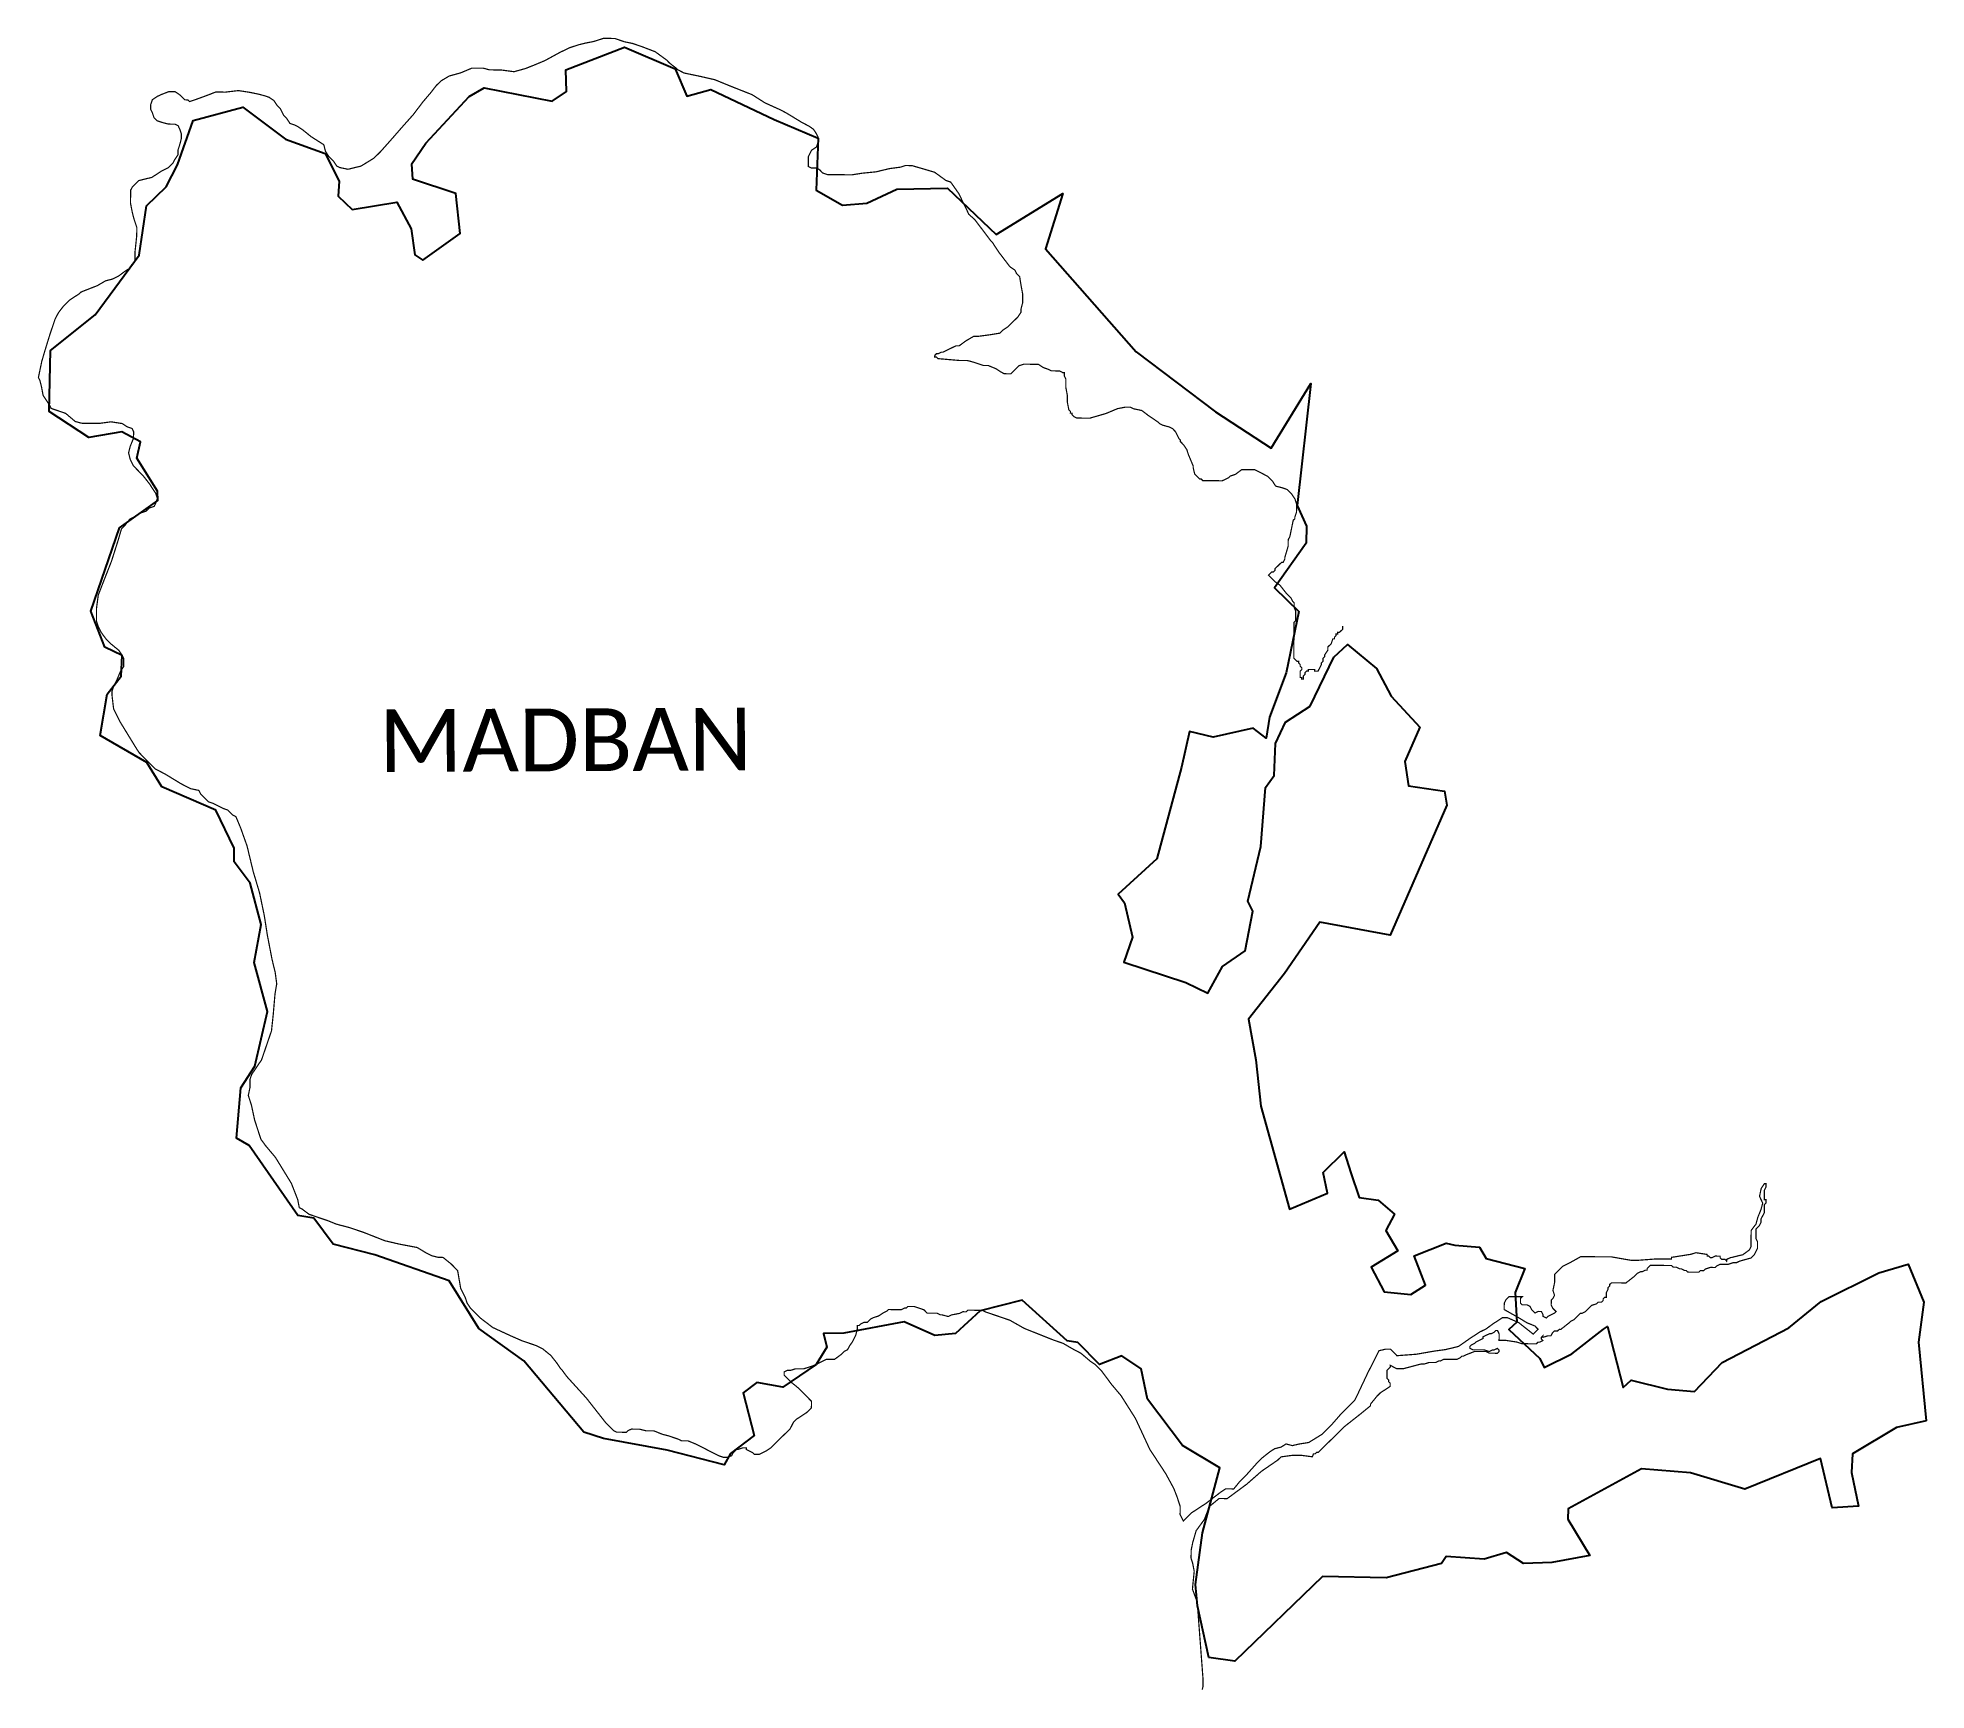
# Model space of a CAD drawing. Header units: metres. Extents: x 263795 to 325169, y 1832886 to 2154063.
# Drawn here: x 320471 to 325169, y 1832886 to 1836997 of the extents above; entities outside this region: 2.
import ezdxf

# ---------------------------------------------------------------- set-up
doc = ezdxf.new("R2010")
doc.units = ezdxf.units.M
for name, color, linetype in [('HIGH TIDE LINE', 6, 'Continuous'), ('LOW TIDE LINE', 5, 'Continuous'), ('village', 3, 'Continuous'), ('VILLAGE NAME', 250, 'Continuous')]:
    doc.layers.add(name, color=color, linetype=linetype)
doc.styles.get("Standard").update_dxf_attribs({"font": 'simplex.shx'})

msp = doc.modelspace()

# ---------------------------------------------------------------- linework, layer by layer
at = {"color": 3, "flags": 128}
msp.add_lwpolyline([(321400.7, 1836682.3), (321403.3, 1836645)], dxfattribs=at)
at = {"layer": 'HIGH TIDE LINE', "lineweight": 0, "const_width": 3}
msp.add_lwpolyline([(263796.4, 2154061), (263796.4, 2154061)], close=True, dxfattribs=at)
at = {"layer": 'LOW TIDE LINE', "const_width": 3}
msp.add_lwpolyline([(318704.3, 1885189.4), (318704.3, 1885189.4)], close=True, dxfattribs=at)
msp.add_lwpolyline([(323717.1, 1835533.3), (323717.1, 1835525.2), (323713, 1835521.2), (323708.9, 1835517.2), (323704.9, 1835517.3), (323704.9, 1835513.2), (323700.8, 1835513.3), (323700.8, 1835509.2), (323696.7, 1835505.2), (323696.7, 1835501.2), (323692.7, 1835501.2), (323688.6, 1835489.2), (323684.5, 1835485.2), (323680.4, 1835481.2), (323680.4, 1835473.1), (323672.2, 1835461.1), (323672.2, 1835457), (323668.1, 1835453), (323668.1, 1835449), (323668.1, 1835445), (323664, 1835441), (323664, 1835437), (323655.8, 1835420.9), (323647.7, 1835421), (323647.7, 1835425), (323643.7, 1835425), (323639.7, 1835425), (323635.6, 1835425.1), (323631.6, 1835425.1), (323631.6, 1835421.1), (323627.6, 1835421.1), (323623.5, 1835417.1), (323623.5, 1835413.1), (323619.4, 1835409.1), (323619.4, 1835405.1), (323619.3, 1835401), (323615.3, 1835401.1), (323615.3, 1835405.1), (323611.3, 1835405.1), (323611.3, 1835409.1), (323611.4, 1835413.2), (323611.4, 1835421.2), (323615.5, 1835425.2), (323615.5, 1835429.3), (323611.5, 1835433.3), (323611.6, 1835437.4), (323607.6, 1835441.4), (323607.6, 1835445.5), (323603.6, 1835445.5), (323595.6, 1835453.6), (323595.6, 1835461.7), (323595.7, 1835469.7), (323595.8, 1835489.9), (323595.9, 1835502), (323596.1, 1835522.2), (323596.1, 1835526.2), (323596.2, 1835530.2), (323596.2, 1835534.2), (323596.2, 1835538.3), (323596.3, 1835542.3), (323600.3, 1835546.3), (323600.4, 1835550.3), (323600.4, 1835554.4), (323600.4, 1835558.4), (323600.5, 1835562.4), (323600.5, 1835566.5), (323600.5, 1835570.5), (323596.5, 1835578.6), (323596.6, 1835590.7), (323592.6, 1835594.7), (323588.7, 1835602.8), (323576.7, 1835615), (323560.7, 1835635.3), (323548.7, 1835643.5), (323544.7, 1835647.5), (323536.7, 1835655.7), (323532.7, 1835659.7), (323536.8, 1835663.7), (323540.8, 1835667.7), (323544.8, 1835667.7), (323548.9, 1835671.7), (323548.9, 1835675.7), (323553, 1835679.7), (323557.1, 1835683.7), (323561.1, 1835687.7), (323565.2, 1835691.7), (323569.2, 1835691.7), (323573.3, 1835699.7), (323573.3, 1835703.8), (323581.6, 1835731.9), (323581.7, 1835735.9), (323581.7, 1835740), (323581.8, 1835748), (323585.9, 1835756.1), (323594.2, 1835796.3), (323598.3, 1835800.3), (323598.3, 1835804.3), (323602.4, 1835816.4), (323602.5, 1835820.4), (323602.5, 1835828.5), (323602.6, 1835836.6), (323598.7, 1835848.7), (323590.7, 1835860.9), (323578.7, 1835873), (323566.6, 1835877.2), (323550.6, 1835881.3), (323542.6, 1835893.5), (323530.6, 1835905.7), (323498.5, 1835922.1), (323478.3, 1835922.2), (323474.3, 1835922.2), (323466.2, 1835922.3), (323450, 1835910.3), (323437.9, 1835906.4), (323433.8, 1835902.4), (323417.6, 1835894.5), (323413.6, 1835894.5), (323405.5, 1835894.6), (323397.5, 1835894.6), (323385.4, 1835894.7), (323377.3, 1835894.8), (323369.3, 1835894.8), (323365.3, 1835898.9), (323361.2, 1835898.9), (323357.2, 1835903), (323353.2, 1835907.1), (323349.2, 1835911.1), (323345.3, 1835927.3), (323345.4, 1835931.3), (323333.5, 1835959.6), (323329.6, 1835971.8), (323321.6, 1835983.9), (323317.6, 1835988), (323313.6, 1835992), (323313.6, 1835996.1), (323309.6, 1836000.1), (323305.7, 1836008.2), (323301.7, 1836016.3), (323293.7, 1836024.5), (323285.7, 1836028.5), (323269.6, 1836032.7), (323261.5, 1836036.8), (323257.5, 1836040.9), (323233.5, 1836057.2), (323217.5, 1836069.4), (323197.3, 1836073.6), (323189.3, 1836077.7), (323177.2, 1836077.8), (323157, 1836073.9), (323128.7, 1836062), (323088.3, 1836050.3), (323072.2, 1836050.4), (323064.1, 1836050.5), (323056.1, 1836050.5), (323048, 1836054.6), (323044, 1836058.7), (323044.1, 1836062.7), (323040, 1836062.7), (323040.1, 1836066.8), (323036.1, 1836070.8), (323032.2, 1836091), (323032.3, 1836107.1), (323028.5, 1836127.3), (323028.6, 1836139.4), (323028.6, 1836147.5), (323024.7, 1836155.6), (323024.7, 1836159.6), (323024.7, 1836163.6), (323020.7, 1836163.7), (323012.7, 1836167.8), (323000.6, 1836167.9), (322996.5, 1836167.9), (322992.5, 1836167.9), (322984.5, 1836172), (322972.4, 1836176.2), (322960.4, 1836184.3), (322948.3, 1836184.4), (322924.1, 1836184.6), (322912, 1836180.7), (322903.9, 1836172.7), (322899.8, 1836168.7), (322891.7, 1836160.7), (322883.6, 1836160.7), (322875.5, 1836160.8), (322867.5, 1836164.9), (322855.5, 1836173), (322835.4, 1836181.3), (322827.3, 1836181.3), (322823.3, 1836181.4), (322799.2, 1836189.6), (322783.1, 1836193.8), (322767, 1836193.9), (322762.9, 1836193.9), (322710.6, 1836198.4), (322706.6, 1836202.4), (322702.5, 1836202.5), (322702.6, 1836206.5), (322706.6, 1836210.5), (322710.7, 1836210.5), (322718.8, 1836214.4), (322722.8, 1836214.4), (322739, 1836222.3), (322755.2, 1836230.3), (322763.2, 1836230.2), (322779.4, 1836242.2), (322799.7, 1836254.1), (322811.8, 1836254), (322840, 1836257.8), (322864.2, 1836261.7), (322872.4, 1836269.7), (322884.5, 1836277.6), (322908.9, 1836301.6), (322917.1, 1836313.7), (322917.1, 1836321.7), (322921.3, 1836337.8), (322921.4, 1836358), (322917.6, 1836378.2), (322913.7, 1836402.4), (322905.7, 1836410.5), (322901.8, 1836418.6), (322889.7, 1836426.8), (322861.8, 1836463.3), (322845.9, 1836487.6), (322841.9, 1836491.6), (322802, 1836544.4), (322787.5, 1836557.2), (322762.2, 1836609.2), (322742.2, 1836637.6), (322730.2, 1836641.7), (322702.1, 1836662.1), (322674, 1836670.4), (322645.8, 1836678.6), (322629.7, 1836678.8), (322617.6, 1836674.8), (322589.3, 1836671), (322557, 1836663.2), (322520.7, 1836659.5), (322496.5, 1836655.6), (322468.3, 1836655.9), (322452.2, 1836656), (322436, 1836656.1), (322424, 1836660.2), (322416, 1836668.4), (322407.9, 1836672.5), (322395.9, 1836672.6), (322387.8, 1836676.6), (322387.9, 1836680.7), (322387.9, 1836688.7), (322388, 1836700.8), (322392.1, 1836708.9), (322396.2, 1836716.9), (322408.4, 1836724.9), (322412.5, 1836736.9), (322412.6, 1836749), (322408.6, 1836757.1), (322400.6, 1836769.3), (322388.6, 1836777.4), (322372.6, 1836785.6), (322352.5, 1836797.9), (322332.4, 1836810.1), (322316.4, 1836818.3), (322280.2, 1836834.7), (322248.1, 1836855.1), (322195.9, 1836875.7), (322175.8, 1836883.9), (322155.7, 1836892.2), (322119.5, 1836900.5), (322099.4, 1836904.7), (322079.3, 1836908.9), (322071.2, 1836913), (322063.2, 1836917.1), (322059.2, 1836921.1), (322043.2, 1836933.4), (322035.2, 1836941.5), (322007.1, 1836961.9), (321975, 1836974.2), (321950.9, 1836982.5), (321930.7, 1836986.6), (321906.6, 1836994.9), (321890.5, 1836995), (321878.4, 1836995.1), (321854.1, 1836987.3), (321834, 1836983.4), (321817.8, 1836979.5), (321793.6, 1836971.6), (321769.3, 1836959.7), (321732.8, 1836939.8), (321704.5, 1836928), (321684.3, 1836920), (321656, 1836912.2), (321623.8, 1836916.5), (321603.7, 1836916.7), (321595.6, 1836916.7), (321579.5, 1836920.9), (321571.5, 1836920.9), (321551.3, 1836921.1), (321523, 1836909.2), (321494.7, 1836901.4), (321474.5, 1836889.4), (321462.3, 1836877.4), (321450.1, 1836861.4), (321429.7, 1836837.4), (321405.3, 1836805.3), (321376.8, 1836773.3), (321352.4, 1836745.3), (321323.9, 1836713.2), (321307.7, 1836697.2), (321275.3, 1836677.3), (321259.1, 1836673.4), (321243, 1836669.5), (321222.8, 1836673.7), (321214.8, 1836677.8), (321206.8, 1836690), (321194.8, 1836702.2), (321186.9, 1836714.3), (321183, 1836730.5), (321150.9, 1836750.9), (321130.9, 1836767.2), (321118.8, 1836775.3), (321110.8, 1836779.4), (321098.7, 1836783.5), (321090.8, 1836795.7), (321082.8, 1836803.8), (321074.8, 1836820), (321066.8, 1836828.1), (321058.9, 1836840.3), (321046.9, 1836848.5), (321034.8, 1836852.6), (321018.7, 1836856.7), (320998.6, 1836860.9), (320970.4, 1836865.2), (320938.1, 1836861.4), (320913.9, 1836861.6), (320893.7, 1836853.7), (320861.4, 1836841.9), (320849.2, 1836837.9), (320845.2, 1836842), (320837.2, 1836842.1), (320833.2, 1836846.1), (320825.2, 1836854.2), (320813.2, 1836862.4), (320797, 1836862.5), (320776.8, 1836854.6), (320768.7, 1836850.7), (320756.6, 1836842.7), (320752.4, 1836830.6), (320752.4, 1836818.5), (320756.3, 1836810.4), (320760.3, 1836798.3), (320768.3, 1836790.2), (320780.3, 1836786.1), (320796.4, 1836781.9), (320804.5, 1836781.8), (320812.5, 1836781.8), (320820.6, 1836777.7), (320824.5, 1836769.6), (320828.5, 1836757.5), (320828.4, 1836745.4), (320824.2, 1836729.3), (320820.1, 1836717.2), (320820, 1836705.1), (320811.8, 1836693.1), (320807.7, 1836685), (320795.5, 1836673), (320779.4, 1836665.1), (320767.2, 1836657.1), (320755, 1836649.2), (320722.7, 1836641.4), (320714.6, 1836633.4), (320706.5, 1836625.4), (320702.4, 1836617.3), (320702.3, 1836605.2), (320702.1, 1836585.1), (320706, 1836564.9), (320709.9, 1836548.7), (320717.8, 1836524.5), (320717.6, 1836504.3), (320713.3, 1836464.1), (320713.1, 1836439.9), (320705, 1836431.9), (320700.9, 1836423.8), (320688.7, 1836415.9), (320672.5, 1836403.9), (320656.3, 1836396), (320640.2, 1836392.1), (320619.9, 1836380.1), (320599.7, 1836372.2), (320579.5, 1836364.3), (320575.4, 1836360.3), (320551.1, 1836344.4), (320534.9, 1836328.4), (320522.6, 1836312.3), (320514.4, 1836296.3), (320502.1, 1836260.1), (320489.7, 1836219.9), (320481.4, 1836191.7), (320477.2, 1836171.6), (320473, 1836151.5), (320477, 1836143.4), (320480.9, 1836127.2), (320484.7, 1836107), (320492.7, 1836094.9), (320500.7, 1836082.7), (320504.6, 1836074.6), (320516.7, 1836070.5), (320540.8, 1836062.2), (320564.8, 1836041.9), (320580.9, 1836037.7), (320597.1, 1836037.6), (320625.3, 1836037.4), (320653.5, 1836041.2), (320681.7, 1836036.9), (320693.7, 1836028.8), (320705.8, 1836024.7), (320709.8, 1836016.6), (320709.7, 1836008.5), (320709.6, 1836000.4), (320701.4, 1835980.3), (320697.3, 1835964.3), (320701.2, 1835948.1), (320709.1, 1835931.9), (320733.1, 1835907.5), (320749.1, 1835887.2), (320757, 1835875.1), (320765, 1835862.9), (320768.9, 1835850.8), (320764.8, 1835838.7), (320760.7, 1835830.7), (320748.6, 1835826.8), (320740.5, 1835818.8), (320728.3, 1835814.8), (320716.2, 1835806.9), (320700, 1835798.9), (320687.8, 1835782.9), (320679.6, 1835774.9), (320671.4, 1835746.7), (320654.8, 1835694.5), (320634.3, 1835642.2), (320621.9, 1835610.1), (320617.6, 1835577.8), (320617.5, 1835561.7), (320617.4, 1835545.6), (320621.3, 1835533.5), (320629.2, 1835517.3), (320641.2, 1835501.1), (320653.2, 1835488.9), (320673.2, 1835472.6), (320681.2, 1835460.4), (320685.2, 1835452.3), (320685.1, 1835444.3), (320685, 1835432.2), (320676.9, 1835420.1), (320668.6, 1835400), (320660.4, 1835384), (320656.3, 1835371.9), (320656.2, 1835359.8), (320660, 1835327.5), (320675.9, 1835295.2), (320695.8, 1835262.8), (320715.7, 1835230.3), (320723.6, 1835218.2), (320743.6, 1835197.9), (320763.6, 1835177.6), (320787.7, 1835165.3), (320827.8, 1835140.8), (320851.9, 1835128.5), (320872, 1835124.3), (320876, 1835116.2), (320880, 1835112.1), (320888, 1835104), (320896, 1835095.9), (320908.1, 1835091.8), (320932.2, 1835079.5), (320944.2, 1835075.3), (320956.2, 1835063.2), (320964.2, 1835059.1), (320976.1, 1835030.7), (320991.9, 1834986.3), (321007.5, 1834921.6), (321023.2, 1834869.1), (321034.9, 1834812.6), (321042.5, 1834764.1), (321046.4, 1834743.9), (321054.2, 1834703.6), (321062, 1834671.3), (321065.8, 1834643), (321061.6, 1834618.8), (321057.1, 1834566.5), (321052.8, 1834526.2), (321040.4, 1834490), (321028, 1834453.8), (321003.5, 1834417.7), (320999.4, 1834405.7), (320999.3, 1834385.5), (320995.1, 1834365.4), (321002.9, 1834341.1), (321010.7, 1834304.8), (321022.5, 1834268.4), (321026.5, 1834256.3), (321038.4, 1834240.1), (321062.4, 1834211.6), (321102.2, 1834146.8), (321118, 1834106.4), (321121.9, 1834086.2), (321129.9, 1834082.1), (321145.9, 1834069.9), (321170, 1834061.6), (321194.2, 1834053.4), (321214.2, 1834045.2), (321246.4, 1834036.8), (321282.6, 1834024.5), (321334.9, 1834003.9), (321371.1, 1833995.5), (321415.3, 1833987.1), (321435.4, 1833974.9), (321451.5, 1833966.7), (321467.6, 1833962.5), (321475.6, 1833962.5), (321479.6, 1833962.4), (321499.7, 1833946.1), (321511.7, 1833934), (321515.7, 1833929.9), (321523.4, 1833885.5), (321535.3, 1833861.2), (321539.2, 1833849.1), (321547.2, 1833836.9), (321559.2, 1833824.7), (321571.2, 1833812.5), (321603.2, 1833788.1), (321647.4, 1833767.6), (321675.5, 1833755.3), (321711.7, 1833742.9), (321727.8, 1833734.7), (321747.8, 1833718.4), (321763.8, 1833698.1), (321771.7, 1833686), (321775.7, 1833681.9), (321787.7, 1833665.7), (321835.7, 1833612.9), (321883.5, 1833552.1), (321903.5, 1833531.7), (321911.6, 1833527.6), (321923.7, 1833527.6), (321935.8, 1833527.5), (321939.8, 1833531.5), (321947.9, 1833535.4), (321960, 1833535.3), (321968.1, 1833535.3), (321984.2, 1833531.1), (321988.2, 1833531.1), (322004.3, 1833530.9), (322024.4, 1833522.7), (322040.5, 1833518.6), (322052.6, 1833514.4), (322064.6, 1833510.3), (322072.6, 1833506.2), (322080.7, 1833506.2), (322088.8, 1833506.1), (322108.9, 1833497.9), (322132.9, 1833485.6), (322165.1, 1833469.2), (322177.1, 1833465.1), (322185.2, 1833465), (322197.3, 1833469), (322201.4, 1833477), (322205.5, 1833481), (322209.5, 1833485), (322213.6, 1833485), (322225.7, 1833488.9), (322233.7, 1833488.8), (322233.7, 1833484.8), (322241.7, 1833480.7), (322249.8, 1833476.6), (322253.8, 1833472.5), (322265.9, 1833472.4), (322274, 1833476.4), (322282.1, 1833480.4), (322294.2, 1833488.4), (322306.4, 1833500.3), (322318.6, 1833512.3), (322330.8, 1833524.3), (322343, 1833536.3), (322351.1, 1833552.4), (322359.3, 1833560.4), (322371.4, 1833568.4), (322383.6, 1833576.3), (322391.7, 1833584.3), (322395.8, 1833588.3), (322395.8, 1833592.4), (322395.9, 1833600.4), (322395.9, 1833604.5), (322391.9, 1833608.5), (322383.9, 1833616.7), (322363.9, 1833637), (322343.9, 1833653.3), (322331.9, 1833665.4), (322327.9, 1833669.5), (322327.9, 1833677.6), (322336, 1833681.5), (322340.1, 1833681.5), (322344.1, 1833681.5), (322356.2, 1833685.4), (322376.4, 1833685.3), (322388.5, 1833689.2), (322400.6, 1833693.1), (322408.7, 1833697.1), (322424.9, 1833705), (322433, 1833709), (322453.2, 1833708.8), (322469.4, 1833720.8), (322477.5, 1833728.8), (322485.6, 1833732.8), (322489.7, 1833740.8), (322497.8, 1833752.8), (322506, 1833768.9), (322510.2, 1833785), (322510.2, 1833793.1), (322514.3, 1833793), (322518.3, 1833797), (322526.4, 1833801), (322534.5, 1833800.9), (322542.6, 1833808.9), (322550.7, 1833812.9), (322562.8, 1833816.8), (322575, 1833824.8), (322583.1, 1833828.8), (322587.2, 1833832.8), (322599.2, 1833832.7), (322607.3, 1833832.6), (322615.4, 1833832.5), (322619.4, 1833832.5), (322627.5, 1833836.5), (322631.5, 1833836.4), (322635.6, 1833840.4), (322647.7, 1833840.4), (322651.7, 1833840.3), (322663.8, 1833836.2), (322675.8, 1833832.1), (322683.8, 1833823.9), (322699.9, 1833823.8), (322708, 1833823.8), (322716, 1833819.7), (322720.1, 1833819.6), (322736.2, 1833815.5), (322744.3, 1833819.4), (322764.4, 1833823.3), (322772.5, 1833827.3), (322780.6, 1833827.2), (322784.7, 1833831.2), (322792.7, 1833831.1), (322800.8, 1833831.1), (322808.8, 1833831), (322820.9, 1833830.9), (322829, 1833826.8), (322841, 1833822.7), (322865.1, 1833814.5), (322889.3, 1833806.2), (322925.4, 1833785.8), (322997.7, 1833757), (323021.8, 1833748.7), (323049.9, 1833732.4), (323066, 1833724.2), (323090, 1833703.8), (323102, 1833695.7), (323118, 1833679.4), (323142, 1833647), (323165.9, 1833618.6), (323201.8, 1833561.8), (323237.4, 1833485), (323277.3, 1833424.2), (323297.1, 1833387.7), (323305, 1833367.5), (323312.9, 1833343.3), (323312.8, 1833323.1), (323320.7, 1833306.9), (323341, 1833326.9), (323377.5, 1833350.8), (323414, 1833378.7), (323426.1, 1833386.7), (323446.3, 1833386.6), (323462.6, 1833406.6), (323478.8, 1833422.6), (323507.3, 1833454.6), (323515.4, 1833462.6), (323535.7, 1833478.6), (323547.8, 1833486.5), (323564, 1833490.5), (323576.1, 1833498.4), (323592.2, 1833494.3), (323608.4, 1833498.2), (323632.6, 1833502), (323665, 1833521.9), (323689.4, 1833545.9), (323713.8, 1833573.9), (323746.3, 1833605.9), (323754.5, 1833622), (323779.1, 1833674.2), (323807.7, 1833730.4), (323823.9, 1833734.3), (323836, 1833734.2), (323852, 1833718), (323900.4, 1833721.6), (323944.8, 1833729.4), (323973, 1833733.2), (324005.3, 1833741), (324033.7, 1833760.9), (324058, 1833776.8), (324074.2, 1833784.8), (324090.4, 1833796.7), (324114.7, 1833812.7), (324126.8, 1833812.6), (324155, 1833800.3), (324191, 1833771.8), (324199.1, 1833779.8), (324203.2, 1833783.8), (324195.2, 1833791.9), (324175.1, 1833800.1), (324155.1, 1833812.4), (324118.9, 1833832.8), (324119, 1833836.8), (324119, 1833840.9), (324119.1, 1833848.9), (324123.2, 1833857), (324131.3, 1833865), (324135.3, 1833864.9), (324147.4, 1833864.8), (324151.4, 1833864.8), (324155.5, 1833864.8), (324163.5, 1833864.7), (324159.5, 1833860.7), (324159.4, 1833852.6), (324159.4, 1833848.6), (324163.4, 1833844.6), (324175.5, 1833844.5), (324183.5, 1833840.4), (324187.5, 1833832.3), (324195.5, 1833824.1), (324203.5, 1833828.1), (324211.6, 1833828), (324215.6, 1833820), (324215.5, 1833815.9), (324223.6, 1833811.8), (324227.6, 1833815.8), (324235.7, 1833819.8), (324243.8, 1833823.8), (324247.9, 1833827.8), (324243.9, 1833831.8), (324239.9, 1833835.9), (324235.9, 1833844), (324236, 1833852), (324236, 1833856.1), (324240.1, 1833860.1), (324244.2, 1833868.1), (324240.2, 1833880.2), (324244.4, 1833900.4), (324244.6, 1833920.5), (324252.7, 1833928.5), (324264.9, 1833940.5), (324281.1, 1833948.5), (324309.4, 1833964.4), (324313.5, 1833964.3), (324329.6, 1833964.2), (324357.8, 1833964), (324386, 1833963.8), (324410.2, 1833959.5), (324434.3, 1833955.3), (324450.4, 1833955.2), (324498.8, 1833958.8), (324515, 1833958.7), (324535.1, 1833958.5), (324535.1, 1833962.6), (324583.6, 1833970.3), (324595.7, 1833974.2), (324623.9, 1833969.9), (324623.9, 1833965.9), (324627.9, 1833965.9), (324631.9, 1833961.8), (324635.9, 1833961.8), (324644, 1833965.8), (324652.1, 1833965.7), (324656.1, 1833965.7), (324656.1, 1833961.6), (324660.1, 1833957.6), (324668.1, 1833957.5), (324672.1, 1833953.4), (324672.2, 1833957.5), (324680.3, 1833961.4), (324712.6, 1833969.2), (324728.8, 1833981.2), (324732.9, 1833989.2), (324733, 1834009.4), (324733.2, 1834029.6), (324745.4, 1834045.6), (324749.6, 1834061.7), (324757.8, 1834081.8), (324762, 1834097.9), (324754, 1834114.1), (324758.2, 1834134.2), (324766.4, 1834146.2), (324770.4, 1834146.2), (324770.3, 1834138.1), (324766.2, 1834130.1), (324766.1, 1834118), (324766, 1834105.9), (324770.1, 1834105.9), (324770, 1834097.8), (324765.9, 1834093.8), (324765.9, 1834085.7), (324765.8, 1834073.6), (324761.7, 1834065.6), (324757.6, 1834057.6), (324757.5, 1834049.5), (324753.4, 1834041.5), (324745.3, 1834033.5), (324745.3, 1834025.4), (324745.2, 1834017.4), (324745.1, 1834009.3), (324749.1, 1834001.2), (324749, 1833993.1), (324749, 1833985.1), (324744.9, 1833977.1), (324740.8, 1833969), (324736.7, 1833965), (324732.7, 1833961), (324704.4, 1833953.2), (324696.3, 1833949.2), (324696.3, 1833949.2), (324688.2, 1833949.3), (324676.1, 1833945.3), (324668, 1833945.4), (324664, 1833945.4), (324660, 1833945.5), (324655.9, 1833945.5), (324647.9, 1833941.5), (324643.8, 1833937.5), (324631.7, 1833937.6), (324619.6, 1833933.7), (324615.5, 1833929.7), (324607.4, 1833929.8), (324603.4, 1833925.8), (324595.3, 1833925.8), (324587.3, 1833925.9), (324579.2, 1833925.9), (324575.2, 1833926), (324571.2, 1833930), (324567.1, 1833930.1), (324559.1, 1833934.2), (324555.1, 1833934.2), (324547.1, 1833938.3), (324539, 1833938.4), (324535, 1833942.4), (324522.9, 1833942.5), (324518.9, 1833942.5), (324490.7, 1833942.8), (324486.6, 1833942.8), (324482.6, 1833942.8), (324478.5, 1833938.8), (324474.5, 1833934.8), (324474.4, 1833930.8), (324470.4, 1833930.8), (324462.3, 1833926.9), (324458.3, 1833926.9), (324450.2, 1833922.9), (324442.1, 1833914.9), (324421.8, 1833899), (324413.7, 1833899), (324409.7, 1833899.1), (324405.7, 1833899.1), (324397.6, 1833899.2), (324393.6, 1833899.2), (324385.5, 1833899.2), (324381.4, 1833895.2), (324381.4, 1833891.2), (324377.3, 1833887.2), (324377.3, 1833883.2), (324373.2, 1833875.2), (324373.2, 1833871.1), (324373.2, 1833867.1), (324373.1, 1833863.1), (324369.1, 1833863.1), (324365, 1833859.1), (324365, 1833855.1), (324360.9, 1833851.1), (324360.9, 1833851.1), (324352.9, 1833851.1), (324348.8, 1833847.1), (324336.7, 1833843.2), (324328.6, 1833835.2), (324324.5, 1833831.2), (324320.4, 1833827.2), (324320.4, 1833827.2), (324312.3, 1833823.2), (324308.3, 1833823.3), (324304.3, 1833819.3), (324300.2, 1833815.3), (324296.1, 1833811.3), (324292.1, 1833807.3), (324284, 1833803.3), (324279.9, 1833799.3), (324259.6, 1833783.3), (324255.6, 1833783.4), (324251.5, 1833779.4), (324247.5, 1833779.4), (324243.5, 1833779.4), (324239.4, 1833775.4), (324235.3, 1833767.4), (324227.3, 1833767.5), (324215.1, 1833763.5), (324215.2, 1833767.5), (324211.1, 1833763.5), (324211.1, 1833759.5), (324215.1, 1833755.5), (324207, 1833751.5), (324202.9, 1833751.5), (324198.9, 1833747.5), (324190.8, 1833747.6), (324182.8, 1833747.6), (324174.7, 1833747.7), (324170.7, 1833747.7), (324162.6, 1833747.8), (324150.5, 1833751.9), (324122.4, 1833756.2), (324114.3, 1833756.2), (324106.2, 1833756.3), (324106.3, 1833760.3), (324106.3, 1833768.4), (324106.4, 1833772.4), (324102.4, 1833780.5), (324098.4, 1833780.6), (324094.3, 1833776.6), (324086.2, 1833772.6), (324082.2, 1833772.6), (324074.1, 1833768.7), (324066, 1833764.7), (324066, 1833760.7), (324057.9, 1833756.7), (324049.8, 1833752.7), (324045.7, 1833748.7), (324037.6, 1833744.8), (324033.6, 1833740.8), (324033.5, 1833736.7), (324041.6, 1833732.6), (324045.6, 1833732.6), (324057.7, 1833732.5), (324069.8, 1833732.4), (324081.8, 1833728.3), (324089.9, 1833732.2), (324094, 1833732.2), (324102.1, 1833736.2), (324106, 1833732.1), (324106, 1833728.1), (324102, 1833724.1), (324097.9, 1833724.1), (324089.9, 1833724.2), (324085.8, 1833724.2), (324081.8, 1833724.2), (324073.8, 1833728.3), (324065.7, 1833728.4), (324061.7, 1833728.4), (324053.6, 1833728.5), (324049.6, 1833728.5), (324045.6, 1833728.6), (324025.3, 1833720.7), (324017.2, 1833716.7), (324013.2, 1833716.7), (324009.2, 1833712.7), (324001.1, 1833708.8), (323989, 1833708.9), (323980.9, 1833708.9), (323972.8, 1833709), (323968.8, 1833709), (323960.7, 1833705), (323956.7, 1833705.1), (323948.6, 1833701.1), (323940.5, 1833701.2), (323936.5, 1833701.2), (323940.5, 1833701.2), (323932.5, 1833701.2), (323920.3, 1833697.3), (323912.3, 1833697.4), (323867.9, 1833685.6), (323859.8, 1833685.7), (323851.7, 1833685.7), (323843.7, 1833689.8), (323835.7, 1833693.9), (323835.6, 1833689.9), (323831.6, 1833685.9), (323827.5, 1833681.9), (323827.5, 1833673.8), (323827.4, 1833665.8), (323827.4, 1833661.7), (323831.4, 1833657.7), (323831.3, 1833653.6), (323835.3, 1833649.6), (323835.3, 1833641.5), (323823.1, 1833633.6), (323810.9, 1833625.6), (323802.8, 1833617.6), (323786.5, 1833597.6), (323786.5, 1833593.5), (323762.2, 1833573.6), (323721.6, 1833541.6), (323693.2, 1833513.6), (323668.8, 1833489.6), (323664.7, 1833485.6), (323660.7, 1833481.6), (323656.6, 1833477.6), (323652.6, 1833477.7), (323648.5, 1833473.7), (323644.5, 1833473.7), (323641.9, 1833466.5), (323616.2, 1833469.9), (323600.1, 1833470), (323592, 1833470.1), (323563.8, 1833466.3), (323555.7, 1833458.3), (323515.1, 1833430.4), (323478.6, 1833398.4), (323430, 1833362.5), (323409.8, 1833362.7), (323385.5, 1833342.7), (323373.1, 1833310.5), (323352.7, 1833282.5), (323344.5, 1833254.3), (323340.3, 1833234.2), (323340.1, 1833214), (323344, 1833201.9), (323347.9, 1833181.7), (323343.5, 1833137.4), (323355.4, 1833105.1), (323362.7, 1833008.2), (323370, 1832911.4), (323369.9, 1832895.3), (323367.8, 1832887.3)], dxfattribs=at)
at = {"layer": 'village', "color": 3, "true_color": 0x00ff00}
for points in [[(321400.7, 1836682.3, 0), (321437, 1836734.4, 0), (321544.1, 1836850.4, 0), (321581.4, 1836871.8, 0), (321751.2, 1836839.2, 0), (321786.3, 1836862.9, 0), (321785.2, 1836916.7, 0), (321931.1, 1836972.9, 0), (322056.8, 1836919, 0), (322086.1, 1836851.4, 0), (322145.5, 1836868.3, 0), (322302.7, 1836793.3, 0), (322412.5, 1836746.7, 0), (322407.7, 1836617.5, 0), (322472.7, 1836580.5, 0), (322533.3, 1836585.1, 0), (322608.1, 1836620.2, 0), (322734.3, 1836622.7, 0), (322855.2, 1836507.1, 0), (323021.1, 1836609, 0), (322977.6, 1836471.7, 0), (323203.9, 1836215.1, 0), (323401.2, 1836065.7, 0), (323539.7, 1835975.3, 0), (323637.6, 1836136.8, 0), (323603.6, 1835833.2, 0), (323627.1, 1835782, 0), (323626.6, 1835739.2, 0), (323547.8, 1835628.2, 0), (323608.2, 1835569.4, 0), (323576.7, 1835416.8, 0), (323535.3, 1835306.7, 0), (323527.3, 1835254.2, 0), (323494.9, 1835278.9, 0), (323394.7, 1835256.5, 0), (323336.1, 1835270.7, 0), (323316.2, 1835182.3, 0), (323255, 1834953.7, 0), (323159, 1834866.3, 0), (323174.8, 1834844.9, 0), (323194.8, 1834758.8, 0), (323172.7, 1834696.6, 0), (323327.1, 1834646.6, 0), (323381.6, 1834619.6, 0), (323418.6, 1834686.5, 0), (323474.8, 1834725.1, 0), (323493.8, 1834824.2, 0), (323481.2, 1834848.6, 0), (323513.6, 1834984.7, 0), (323525.1, 1835131.6, 0), (323546.5, 1835161.6, 0), (323549.8, 1835240.8, 0), (323575, 1835294.4, 0), (323636.6, 1835333.6, 0), (323695.1, 1835456.1, 0), (323728.8, 1835487.5, 0), (323801.1, 1835427.8, 0), (323838, 1835358.7, 0), (323908.8, 1835282, 0), (323871.6, 1835196.5, 0), (323880.7, 1835135.6, 0), (323970.2, 1835122.1, 0), (323976.5, 1835087.7, 0), (323835.2, 1834764, 0), (323660, 1834796.7, 0), (323572.4, 1834668.7, 0), (323483.3, 1834555.4, 0), (323501.5, 1834453.8, 0), (323513.9, 1834338.9, 0), (323585, 1834082.8, 0), (323679.3, 1834122.5, 0), (323668.7, 1834173.7, 0), (323721.1, 1834225.4, 0), (323737.6, 1834173, 0), (323758.1, 1834111.2, 0), (323805.1, 1834105.3, 0), (323846.3, 1834070.3, 0), (323824.2, 1834029.8, 0), (323854.4, 1833978.5, 0), (323788.2, 1833938.4, 0), (323820.5, 1833876.9, 0), (323887, 1833870.3, 0), (323923.4, 1833893.4, 0), (323895.3, 1833966.5, 0), (323974.6, 1833998.3, 0), (323995.8, 1833993, 0), (324057.6, 1833987.7, 0), (324074.1, 1833959.6, 0), (324170.6, 1833934.5, 0), (324146.6, 1833874.8, 0), (324150.7, 1833801.3, 0), (324130.2, 1833782.8, 0), (324207.4, 1833711, 0), (324218.2, 1833688.4, 0), (324287.6, 1833722.6, 0), (324365.9, 1833784, 0), (324376.3, 1833790.8, 0), (324414.5, 1833639, 0), (324434.4, 1833656.7, 0), (324525, 1833634.6, 0), (324592.3, 1833629.1, 0), (324661.2, 1833701.2, 0), (324826.9, 1833787.2, 0), (324907.5, 1833852.4, 0), (325051.1, 1833924.4, 0), (325124.1, 1833945.5, 0), (325162.8, 1833850.8, 0), (325149.3, 1833751.3, 0), (325168.7, 1833555.9, 0)], [(325168.7, 1833555.9, 0), (325095.1, 1833539.4, 0), (324985.2, 1833473.5, 0), (324983, 1833427.5, 0), (325000.2, 1833343.8, 0), (324935, 1833339.9, 0), (324906.1, 1833462.6, 0), (324717.9, 1833386.1, 0), (324582, 1833426.9, 0), (324460.7, 1833436.8, 0), (324278.3, 1833337.2, 0), (324277.4, 1833311.4, 0), (324331.7, 1833220.6, 0), (324237.1, 1833203.8, 0), (324167, 1833201.1, 0), (324124.4, 1833228.7, 0), (324069.3, 1833212.1, 0), (323974.4, 1833218.3, 0), (323962.7, 1833200.9, 0), (323825.2, 1833165.6, 0), (323667.4, 1833168.4, 0), (323448.6, 1832957.7, 0), (323384.4, 1832967.3, 0), (323355.9, 1833095.5, 0), (323351.2, 1833148.6, 0), (323368.7, 1833277.1, 0), (323411.3, 1833439.2, 0), (323318.7, 1833494.7, 0), (323232.1, 1833610.1, 0), (323216.1, 1833685.6, 0), (323167.6, 1833717.8, 0), (323112.7, 1833696, 0), (323058.1, 1833751.2, 0), (323032.2, 1833754.8, 0), (322919.7, 1833856.2, 0), (322815.7, 1833829.4, 0), (322754.3, 1833772.9, 0), (322703, 1833768.3, 0), (322626.5, 1833802.6, 0), (322476.7, 1833774.2, 0), (322425.9, 1833773.2, 0), (322433.9, 1833739.1, 0), (322407.4, 1833696, 0), (322324.5, 1833639.4, 0), (322260.1, 1833651.4, 0), (322226.1, 1833625.6, 0), (322253, 1833519.3, 0), (322194.2, 1833474.3, 0), (322178.6, 1833446.3, 0), (322036.7, 1833482.7, 0), (321878.7, 1833512, 0), (321829.5, 1833528, 0), (321680.7, 1833705.5, 0), (321568.6, 1833785.5, 0), (321494.4, 1833904.4, 0), (321309.8, 1833968.7, 0), (321206.1, 1833995.5, 0), (321158.3, 1834059.8, 0), (321118.4, 1834067, 0), (320997.2, 1834240.7, 0), (320965.8, 1834259.5, 0), (320976.9, 1834384.3, 0), (321011.5, 1834438.6, 0), (321042.5, 1834574.2, 0), (321009.8, 1834696.1, 0), (321026.7, 1834790.3, 0), (320999.8, 1834893.4, 0), (320960, 1834946.9, 0), (320960, 1834980.4, 0), (320914.6, 1835075.4, 0), (320780, 1835133.2, 0), (320742.6, 1835193.6, 0), (320626.4, 1835260.9, 0), (320643.8, 1835364, 0), (320678.7, 1835408.3, 0), (320681.5, 1835460.2, 0), (320638.5, 1835480.4, 0), (320603.2, 1835570.1, 0), (320675.1, 1835777.3, 0), (320770.1, 1835845.1, 0), (320769.1, 1835868.4, 0), (320717.6, 1835950.5, 0), (320726.8, 1835991.3, 0), (320680.7, 1836015.9, 0), (320598.1, 1836002.3, 0), (320499.7, 1836067, 0), (320503.4, 1836218.6, 0), (320614, 1836307.6, 0), (320723.5, 1836455.8, 0), (320742.1, 1836578.8, 0), (320791.2, 1836625.9, 0), (320819, 1836680.2, 0), (320857.6, 1836790.9, 0), (320981.2, 1836823.9, 0), (321087.8, 1836744.3, 0), (321186.6, 1836708.8, 0), (321220.9, 1836639.6, 0), (321218.9, 1836602.5, 0), (321253.4, 1836569, 0), (321364.2, 1836587.6, 0), (321400.2, 1836521.1, 0), (321409.4, 1836456.6, 0), (321429.6, 1836443.3, 0), (321522.4, 1836510, 0), (321511.6, 1836609.3, 0), (321403.3, 1836645, 0)]]:
    msp.add_polyline3d(points, dxfattribs=at)

# ---------------------------------------------------------------- texts
at = {"layer": 'VILLAGE NAME', "insert": (321319.5, 1835326), "char_height": 155.989, "attachment_point": 1, "rotation": 0.2435}
msp.add_mtext_dynamic_manual_height_columns('{\\fCalibri|b0|i0|c0|p34;MADBAN}', width=1786.018, gutter_width=779.9, heights=[156.7], dxfattribs=at)

doc.saveas('drawing.dxf')
